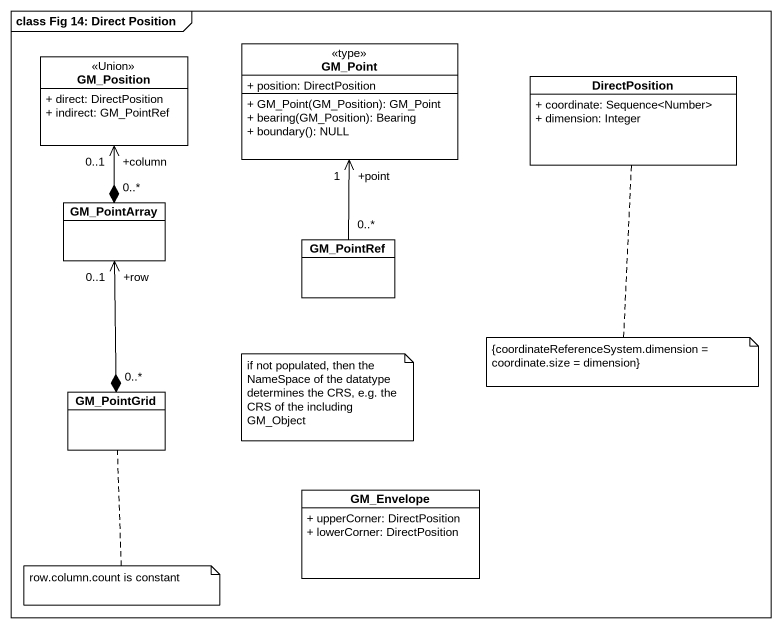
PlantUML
@startuml
mainframe class Fig 14: Direct Position
hide circle
hide empty members
skinparam classAttributeIconSize 0
class GM_Point <<type>> {
  + position: DirectPosition
  + GM_Point(GM_Position): GM_Point
  + bearing(GM_Position): Bearing
  + boundary(): NULL
}
class GM_Position <<Union>> {
  + direct: DirectPosition
  + indirect: GM_PointRef
}
class DirectPosition {
  + coordinate: Sequence<Number>
  + dimension: Integer
}
class GM_PointArray
class GM_PointRef
class GM_PointGrid
class GM_Envelope {
  + upperCorner: DirectPosition
  + lowerCorner: DirectPosition
}
GM_PointArray "0..*" *-up-> "+column\n0..1" GM_Position
GM_PointRef "0..*" -up-> "+point\n1" GM_Point
GM_PointGrid "0..*" *-up-> "+row\n0..1" GM_PointArray
note bottom of DirectPosition
  {coordinateReferenceSystem.dimension =
  coordinate.size = dimension}
end note
note as N2
  if not populated, then the NameSpace of the datatype determines the CRS, e.g. the CRS of the including GM_Object
end note
note bottom of GM_PointGrid : row.column.count is constant
@enduml
